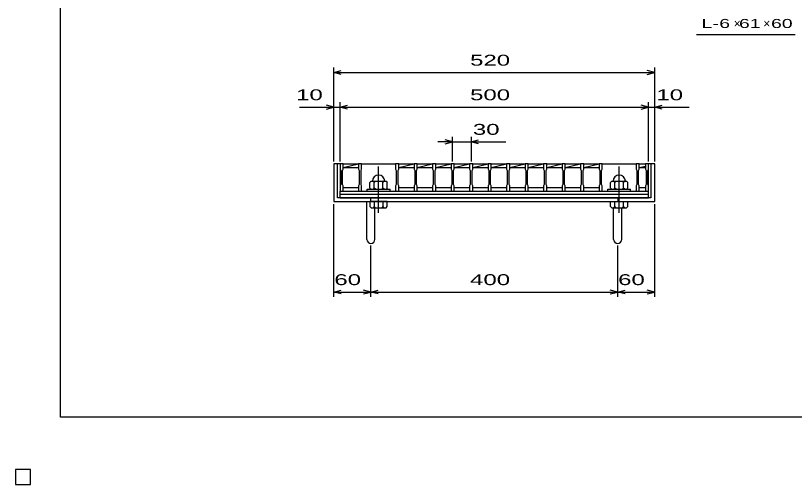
# Model space of a CAD drawing. Units: millimetres, scale not verified. Extents: x -1456 to 1385, y -1026 to 843.
# Drawn here: x -1456 to -193, y -1026 to -267 of the extents above; entities that cross this region are included whole.
import ezdxf
from ezdxf.enums import TextEntityAlignment as Align

# ---------------------------------------------------------------- set-up
doc = ezdxf.new("R2010")
doc.units = ezdxf.units.MM
doc.header["$LTSCALE"] = 8
doc.linetypes.add('CHAIN', pattern=[18.5, 12, -1.5, 3.5, -1.5])
for name, color, linetype, lineweight in [('0_2', 150, 'Continuous', 25), ('16', 3, 'Continuous', 25), ('19', 6, 'Continuous', 25), ('22', 4, 'Continuous', 25)]:
    doc.layers.add(name, color=color, linetype=linetype, lineweight=lineweight)
doc.styles.add('ベクトル', font='')
doc.styles.get('ベクトル').set_extended_font_data('ベクトル')

msp = doc.modelspace()

# ---------------------------------------------------------------- linework, layer by layer
at = {"layer": '0_2'}
for p, q in [((-1383.2, -917.2), (-1383.2, 842.8)), ((1384.8, -917.2), (-1383.2, -917.2))]:
    msp.add_line(p, q, dxfattribs=at)
at = {"layer": '16'}
for p, q in [((-930, -507), (-930, -506.3)), ((-930, -506.3), (-925, -506.3)), ((-930, -507), (-930, -515.5)), ((-925, -507), (-930, -507)), ((-930, -507), (-930, -545)), ((-930, -515.5), (-929, -517.5)), ((-929, -517.5), (-929, -540.5)), ((-926, -517.5), (-925, -515.5)), ((-926, -540.5), (-926, -517.5)), ((-925, -506.3), (-925, -507)), ((-925, -515.5), (-925, -507)), ((-925, -507), (-900, -507)), ((-925, -513), (-900, -507)), ((-925, -513), (-900, -513)), ((-900, -507), (-900, -506.3)), ((-900, -506.3), (-895, -506.3)), ((-900, -507), (-900, -515.5)), ((-895, -507), (-900, -507)), ((-900, -515.5), (-899, -517.5)), ((-899, -517.5), (-899, -540.5)), ((-896, -517.5), (-895, -515.5)), ((-896, -540.5), (-896, -517.5)), ((-895, -506.3), (-895, -507)), ((-895, -515.5), (-895, -507)), ((-895, -507), (-840, -507)), ((-840, -507), (-840, -506.3)), ((-840, -506.3), (-835, -506.3)), ((-840, -507), (-840, -515.5)), ((-835, -507), (-840, -507)), ((-840, -515.5), (-839, -517.5)), ((-839, -517.5), (-839, -540.5)), ((-836, -517.5), (-835, -515.5)), ((-836, -540.5), (-836, -517.5)), ((-835, -506.3), (-835, -507)), ((-835, -515.5), (-835, -507)), ((-835, -507), (-810, -507)), ((-835, -513), (-810, -507)), ((-835, -513), (-810, -513)), ((-810, -507), (-810, -506.3)), ((-810, -506.3), (-805, -506.3)), ((-810, -507), (-810, -515.5)), ((-805, -507), (-810, -507)), ((-810, -515.5), (-809, -517.5)), ((-809, -517.5), (-809, -540.5)), ((-806, -517.5), (-805, -515.5)), ((-806, -540.5), (-806, -517.5)), ((-805, -506.3), (-805, -507)), ((-805, -515.5), (-805, -507)), ((-805, -507), (-780, -507)), ((-805, -513), (-780, -507)), ((-805, -513), (-780, -513)), ((-780, -507), (-780, -506.3)), ((-780, -506.3), (-775, -506.3)), ((-780, -507), (-780, -515.5)), ((-775, -507), (-780, -507)), ((-780, -515.5), (-779, -517.5)), ((-779, -517.5), (-779, -540.5)), ((-776, -517.5), (-775, -515.5)), ((-776, -540.5), (-776, -517.5)), ((-775, -506.3), (-775, -507)), ((-775, -515.5), (-775, -507)), ((-775, -507), (-750, -507)), ((-775, -513), (-750, -507)), ((-775, -513), (-750, -513)), ((-750, -507), (-750, -506.3)), ((-750, -506.3), (-745, -506.3)), ((-750, -507), (-750, -515.5)), ((-745, -507), (-750, -507)), ((-750, -515.5), (-749, -517.5)), ((-749, -517.5), (-749, -540.5)), ((-746, -517.5), (-745, -515.5)), ((-746, -540.5), (-746, -517.5)), ((-745, -506.3), (-745, -507)), ((-745, -515.5), (-745, -507)), ((-745, -507), (-720, -507)), ((-745, -513), (-720, -507)), ((-745, -513), (-720, -513)), ((-720, -507), (-720, -506.3)), ((-720, -506.3), (-715, -506.3)), ((-720, -507), (-720, -515.5)), ((-715, -507), (-720, -507)), ((-720, -515.5), (-719, -517.5)), ((-719, -517.5), (-719, -540.5)), ((-716, -517.5), (-715, -515.5)), ((-716, -540.5), (-716, -517.5)), ((-715, -506.3), (-715, -507)), ((-715, -515.5), (-715, -507)), ((-715, -507), (-690, -507)), ((-715, -513), (-690, -507)), ((-715, -513), (-690, -513)), ((-690, -507), (-690, -506.3)), ((-690, -506.3), (-685, -506.3)), ((-690, -507), (-690, -515.5)), ((-685, -507), (-690, -507)), ((-690, -515.5), (-689, -517.5)), ((-689, -517.5), (-689, -540.5)), ((-686, -517.5), (-685, -515.5)), ((-686, -540.5), (-686, -517.5)), ((-685, -506.3), (-685, -507)), ((-685, -515.5), (-685, -507)), ((-685, -507), (-660, -507)), ((-685, -513), (-660, -507)), ((-685, -513), (-660, -513)), ((-660, -507), (-660, -506.3)), ((-660, -506.3), (-655, -506.3)), ((-660, -507), (-660, -515.5)), ((-655, -507), (-660, -507)), ((-660, -515.5), (-659, -517.5)), ((-659, -517.5), (-659, -540.5)), ((-656, -517.5), (-655, -515.5)), ((-656, -540.5), (-656, -517.5)), ((-655, -506.3), (-655, -507)), ((-655, -515.5), (-655, -507)), ((-655, -507), (-630, -507)), ((-655, -513), (-630, -507)), ((-655, -513), (-630, -513)), ((-630, -507), (-630, -506.3)), ((-630, -506.3), (-625, -506.3)), ((-630, -507), (-630, -515.5)), ((-625, -507), (-630, -507)), ((-630, -515.5), (-629, -517.5)), ((-629, -517.5), (-629, -540.5)), ((-626, -517.5), (-625, -515.5)), ((-626, -540.5), (-626, -517.5)), ((-625, -506.3), (-625, -507)), ((-625, -515.5), (-625, -507)), ((-625, -507), (-600, -507)), ((-625, -513), (-600, -507)), ((-625, -513), (-600, -513)), ((-600, -507), (-600, -506.3)), ((-600, -506.3), (-595, -506.3)), ((-600, -507), (-600, -515.5)), ((-595, -507), (-600, -507)), ((-600, -515.5), (-599, -517.5)), ((-599, -517.5), (-599, -540.5)), ((-596, -517.5), (-595, -515.5)), ((-596, -540.5), (-596, -517.5)), ((-595, -506.3), (-595, -507)), ((-595, -515.5), (-595, -507)), ((-595, -507), (-570, -507)), ((-595, -513), (-570, -507)), ((-595, -513), (-570, -513)), ((-570, -507), (-570, -506.3)), ((-570, -506.3), (-565, -506.3)), ((-570, -507), (-570, -515.5)), ((-565, -507), (-570, -507)), ((-570, -515.5), (-569, -517.5)), ((-569, -517.5), (-569, -540.5)), ((-566, -517.5), (-565, -515.5)), ((-566, -540.5), (-566, -517.5)), ((-565, -506.3), (-565, -507)), ((-565, -515.5), (-565, -507)), ((-565, -507), (-540, -507)), ((-565, -513), (-540, -507)), ((-565, -513), (-540, -513)), ((-540, -507), (-540, -506.3)), ((-540, -506.3), (-535, -506.3)), ((-540, -507), (-540, -515.5)), ((-535, -507), (-540, -507)), ((-540, -515.5), (-539, -517.5)), ((-539, -517.5), (-539, -540.5)), ((-536, -517.5), (-535, -515.5)), ((-536, -540.5), (-536, -517.5)), ((-535, -506.3), (-535, -507)), ((-535, -515.5), (-535, -507)), ((-535, -507), (-510, -507)), ((-535, -513), (-510, -507)), ((-535, -513), (-510, -513)), ((-510, -507), (-510, -506.3)), ((-510, -506.3), (-505, -506.3)), ((-510, -507), (-510, -515.5)), ((-505, -507), (-510, -507)), ((-510, -515.5), (-509, -517.5)), ((-509, -517.5), (-509, -540.5)), ((-506, -517.5), (-505, -515.5)), ((-506, -540.5), (-506, -517.5)), ((-505, -506.3), (-505, -507)), ((-505, -515.5), (-505, -507)), ((-505, -507), (-450, -507)), ((-450, -507), (-450, -506.3)), ((-450, -506.3), (-445, -506.3)), ((-450, -507), (-450, -515.5)), ((-445, -507), (-450, -507)), ((-450, -515.5), (-449, -517.5)), ((-449, -517.5), (-449, -540.5)), ((-446, -517.5), (-445, -515.5)), ((-446, -540.5), (-446, -517.5)), ((-445, -506.3), (-445, -507)), ((-445, -515.5), (-445, -507)), ((-445, -507), (-435, -507)), ((-445, -513), (-435, -510.6)), ((-445, -513), (-435, -513)), ((-435, -507), (-435, -506.3)), ((-435, -506.3), (-430, -506.3)), ((-435, -507), (-435, -515.5)), ((-430, -507), (-435, -507)), ((-435, -515.5), (-434, -517.5)), ((-434, -517.5), (-434, -540.5)), ((-431, -517.5), (-430, -515.5)), ((-431, -540.5), (-431, -517.5)), ((-430, -506.3), (-430, -507)), ((-430, -515.5), (-430, -507)), ((-430, -545), (-430, -507)), ((-929, -540.5), (-930, -542.5)), ((-930, -542.5), (-930, -551)), ((-925, -542.5), (-926, -540.5)), ((-925, -551), (-925, -542.5)), ((-899, -540.5), (-900, -542.5)), ((-900, -542.5), (-900, -551)), ((-895, -542.5), (-896, -540.5)), ((-895, -551), (-895, -542.5)), ((-879.5, -535), (-881.5, -537)), ((-881.5, -546), (-881.5, -537)), ((-879.5, -535), (-855.5, -535)), ((-876.5, -535), (-874.5, -537)), ((-874.5, -537), (-872.5, -535)), ((-874.5, -546), (-874.5, -537)), ((-862.5, -535), (-860.5, -537)), ((-860.5, -537), (-858.5, -535)), ((-860.5, -546), (-860.5, -537)), ((-855.5, -535), (-853.5, -537)), ((-853.5, -546), (-853.5, -537)), ((-839, -540.5), (-840, -542.5)), ((-840, -542.5), (-840, -551)), ((-835, -542.5), (-836, -540.5)), ((-835, -551), (-835, -542.5)), ((-809, -540.5), (-810, -542.5)), ((-810, -542.5), (-810, -551)), ((-805, -542.5), (-806, -540.5)), ((-805, -551), (-805, -542.5)), ((-779, -540.5), (-780, -542.5)), ((-780, -542.5), (-780, -551)), ((-775, -542.5), (-776, -540.5)), ((-775, -551), (-775, -542.5)), ((-749, -540.5), (-750, -542.5)), ((-750, -542.5), (-750, -551)), ((-745, -542.5), (-746, -540.5)), ((-745, -551), (-745, -542.5)), ((-719, -540.5), (-720, -542.5)), ((-720, -542.5), (-720, -551)), ((-715, -542.5), (-716, -540.5)), ((-715, -551), (-715, -542.5)), ((-689, -540.5), (-690, -542.5)), ((-690, -542.5), (-690, -551)), ((-685, -542.5), (-686, -540.5)), ((-685, -551), (-685, -542.5)), ((-659, -540.5), (-660, -542.5)), ((-660, -542.5), (-660, -551)), ((-655, -542.5), (-656, -540.5)), ((-655, -551), (-655, -542.5)), ((-629, -540.5), (-630, -542.5)), ((-630, -542.5), (-630, -551)), ((-625, -542.5), (-626, -540.5)), ((-625, -551), (-625, -542.5)), ((-599, -540.5), (-600, -542.5)), ((-600, -542.5), (-600, -551)), ((-595, -542.5), (-596, -540.5)), ((-595, -551), (-595, -542.5)), ((-569, -540.5), (-570, -542.5)), ((-570, -542.5), (-570, -551)), ((-565, -542.5), (-566, -540.5)), ((-565, -551), (-565, -542.5)), ((-539, -540.5), (-540, -542.5)), ((-540, -542.5), (-540, -551)), ((-535, -542.5), (-536, -540.5)), ((-535, -551), (-535, -542.5)), ((-509, -540.5), (-510, -542.5)), ((-510, -542.5), (-510, -551)), ((-505, -542.5), (-506, -540.5)), ((-505, -551), (-505, -542.5)), ((-489.5, -535), (-491.5, -537)), ((-491.5, -546), (-491.5, -537)), ((-489.5, -535), (-465.5, -535)), ((-486.5, -535), (-484.5, -537)), ((-484.5, -537), (-482.5, -535)), ((-484.5, -546), (-484.5, -537)), ((-472.5, -535), (-470.5, -537)), ((-470.5, -537), (-468.5, -535)), ((-470.5, -546), (-470.5, -537)), ((-465.5, -535), (-463.5, -537)), ((-463.5, -546), (-463.5, -537)), ((-449, -540.5), (-450, -542.5)), ((-450, -542.5), (-450, -551)), ((-445, -542.5), (-446, -540.5)), ((-445, -551), (-445, -542.5)), ((-434, -540.5), (-435, -542.5)), ((-435, -542.5), (-435, -551)), ((-430, -542.5), (-431, -540.5)), ((-430, -551), (-430, -542.5)), ((-930, -551), (-925, -551)), ((-930, -551), (-430, -551)), ((-930, -556), (-930, -551)), ((-925, -545), (-900, -545)), ((-900, -551), (-895, -551)), ((-895, -551), (-840, -551)), ((-886, -551), (-886, -548)), ((-886, -548), (-849, -548)), ((-886, -551), (-849, -551)), ((-881.5, -546), (-879.5, -548)), ((-876.5, -548), (-874.5, -546)), ((-872.5, -548), (-874.5, -546)), ((-862.5, -548), (-860.5, -546)), ((-858.5, -548), (-860.5, -546)), ((-855.5, -548), (-853.5, -546)), ((-849, -551), (-849, -548)), ((-840, -551), (-835, -551)), ((-835, -545), (-810, -545)), ((-810, -551), (-805, -551)), ((-805, -545), (-780, -545)), ((-780, -551), (-775, -551)), ((-775, -545), (-750, -545)), ((-750, -551), (-745, -551)), ((-745, -545), (-720, -545)), ((-720, -551), (-715, -551)), ((-715, -545), (-690, -545)), ((-690, -551), (-685, -551)), ((-685, -545), (-660, -545)), ((-660, -551), (-655, -551)), ((-655, -545), (-630, -545)), ((-630, -551), (-625, -551)), ((-625, -545), (-600, -545)), ((-600, -551), (-595, -551)), ((-595, -545), (-570, -545)), ((-570, -551), (-565, -551)), ((-565, -545), (-540, -545)), ((-540, -551), (-535, -551)), ((-535, -545), (-510, -545)), ((-510, -551), (-505, -551)), ((-505, -551), (-450, -551)), ((-496, -551), (-496, -548)), ((-496, -548), (-459, -548)), ((-496, -551), (-459, -551)), ((-491.5, -546), (-489.5, -548)), ((-486.5, -548), (-484.5, -546)), ((-482.5, -548), (-484.5, -546)), ((-472.5, -548), (-470.5, -546)), ((-468.5, -548), (-470.5, -546)), ((-465.5, -548), (-463.5, -546)), ((-459, -551), (-459, -548)), ((-450, -551), (-445, -551)), ((-445, -545), (-435, -545)), ((-435, -551), (-430, -551)), ((-430, -556), (-430, -551)), ((-930, -556), (-430, -556)), ((-930, -562), (-930, -556)), ((-930, -562), (-430, -562)), ((-430, -562), (-430, -556)), ((-1432, -1002), (-1456, -1002)), ((-1456, -1002), (-1456, -1026)), ((-1432, -1002), (-1456, -1002)), ((-1456, -1002), (-1456, -1026)), ((-1432, -1002), (-1456, -1002)), ((-1456, -1002), (-1456, -1026)), ((-1432, -1002), (-1456, -1002)), ((-1456, -1002), (-1456, -1026)), ((-1432, -1002), (-1456, -1002)), ((-1456, -1002), (-1456, -1026)), ((-1432, -1026), (-1432, -1002)), ((-1432, -1026), (-1432, -1002)), ((-1432, -1026), (-1432, -1002)), ((-1432, -1026), (-1432, -1002)), ((-1432, -1026), (-1432, -1002)), ((-1456, -1026), (-1432, -1026)), ((-1456, -1026), (-1432, -1026)), ((-1456, -1026), (-1432, -1026)), ((-1456, -1026), (-1432, -1026)), ((-1456, -1026), (-1432, -1026))]:
    msp.add_line(p, q, dxfattribs=at)
at = {"layer": '16', "linetype": 'CHAIN'}
for p, q in [((-867.5, -586.4), (-867.5, -511.4)), ((-477.5, -586.4), (-477.5, -511.4))]:
    msp.add_line(p, q, dxfattribs=at)
at = {"layer": '16'}
for centre in [(-867.5, -535), (-477.5, -535)]:
    msp.add_arc(centre, 10, 0, 180, dxfattribs=at)
at = {"layer": '19'}
for p, q in [((-930, -507), (-940, -507)), ((-940, -507), (-940, -568)), ((-934, -562), (-934, -507)), ((-420, -507), (-430, -507)), ((-426, -507), (-426, -562)), ((-420, -568), (-420, -507)), ((-940, -568), (-420, -568)), ((-426, -562), (-934, -562)), ((-886.5, -629.11), (-886.5, -568)), ((-881.5, -568), (-881.5, -576)), ((-853.5, -568), (-881.5, -568)), ((-880, -568), (-880, -562)), ((-874.5, -568), (-874.5, -576)), ((-860.5, -568), (-860.5, -576)), ((-853.5, -576), (-853.5, -568)), ((-491.5, -576), (-491.5, -568)), ((-491.5, -568), (-463.5, -568)), ((-484.5, -576), (-484.5, -568)), ((-480, -562), (-480, -568)), ((-470.5, -576), (-470.5, -568)), ((-463.5, -576), (-463.5, -568)), ((-881.5, -576), (-879.5, -578)), ((-879.5, -578), (-855.5, -578)), ((-874.5, -576), (-876.5, -578)), ((-872.5, -578), (-874.5, -576)), ((-873.5, -629.11), (-873.5, -578)), ((-860.5, -576), (-862.5, -578)), ((-858.5, -578), (-860.5, -576)), ((-855.5, -578), (-853.5, -576)), ((-489.5, -578), (-491.5, -576)), ((-489.5, -578), (-465.5, -578)), ((-486.5, -578), (-484.5, -576)), ((-486.5, -629.11), (-486.5, -578)), ((-482.5, -578), (-484.5, -576)), ((-473.5, -629.11), (-473.5, -578)), ((-472.5, -578), (-470.5, -576)), ((-468.5, -578), (-470.5, -576)), ((-465.5, -578), (-463.5, -576))]:
    msp.add_line(p, q, dxfattribs=at)
for centre in [(-880, -629.11), (-480, -629.11)]:
    msp.add_arc(centre, 6.5, 180, 0, dxfattribs=at)
at = {"layer": '22'}
for p, q in [((-352, -297.5), (-192, -297.5)), ((-940, -503), (-940, -351)), ((-420, -503), (-420, -351)), ((-940, -359), (-928, -355.8)), ((-928, -362.2), (-940, -359)), ((-940, -359), (-420, -359)), ((-420, -359), (-432, -355.8)), ((-432, -362.2), (-420, -359)), ((-996, -415), (-940, -415)), ((-940, -415), (-952, -411.8)), ((-952, -418.2), (-940, -415)), ((-940, -503), (-940, -407)), ((-940, -415), (-930, -415)), ((-930, -503), (-930, -407)), ((-930, -415), (-918, -411.8)), ((-918, -418.2), (-930, -415)), ((-930, -415), (-430, -415)), ((-430, -415), (-442, -411.8)), ((-442, -418.2), (-430, -415)), ((-430, -503), (-430, -407)), ((-430, -415), (-420, -415)), ((-420, -503), (-420, -407)), ((-420, -415), (-408, -411.8)), ((-408, -418.2), (-420, -415)), ((-420, -415), (-364, -415)), ((-747.5, -503), (-747.5, -463)), ((-717.5, -463), (-717.5, -503)), ((-747.5, -471), (-771.5, -471)), ((-747.5, -471), (-759.5, -467.8)), ((-759.5, -474.2), (-747.5, -471)), ((-747.5, -471), (-717.5, -471)), ((-717.5, -471), (-705.5, -467.8)), ((-705.5, -474.2), (-717.5, -471)), ((-717.5, -471), (-661.5, -471)), ((-940, -722.4), (-940, -572)), ((-420, -722.4), (-420, -572)), ((-880, -722.4), (-880, -639.2)), ((-480, -722.4), (-480, -639.2)), ((-940, -714.4), (-928, -711.2)), ((-928, -717.6), (-940, -714.4)), ((-940, -714.4), (-880, -714.4)), ((-880, -714.4), (-892, -711.2)), ((-892, -717.6), (-880, -714.4)), ((-880, -714.4), (-868, -711.2)), ((-868, -717.6), (-880, -714.4)), ((-880, -714.4), (-480, -714.4)), ((-480, -714.4), (-492, -711.2)), ((-492, -717.6), (-480, -714.4)), ((-480, -714.4), (-468, -711.2)), ((-468, -717.6), (-480, -714.4)), ((-480, -714.4), (-420, -714.4)), ((-420, -714.4), (-432, -711.2)), ((-432, -717.6), (-420, -714.4))]:
    msp.add_line(p, q, dxfattribs=at)
at = {"layer": '22', "color": 2}
for p, q in [((-1432, -1002), (-1456, -1002)), ((-1456, -1002), (-1456, -1026)), ((-1432, -1002), (-1456, -1002)), ((-1456, -1002), (-1456, -1026)), ((-1432, -1002), (-1456, -1002)), ((-1456, -1002), (-1456, -1026)), ((-1432, -1026), (-1432, -1002)), ((-1432, -1026), (-1432, -1002)), ((-1432, -1026), (-1432, -1002)), ((-1456, -1026), (-1432, -1026)), ((-1456, -1026), (-1432, -1026)), ((-1456, -1026), (-1432, -1026))]:
    msp.add_line(p, q, dxfattribs=at)

# ---------------------------------------------------------------- texts
at = {"layer": '22', "color": 2, "style": 'ベクトル'}
for s, height, width, p in [('L-', 14.66, 1.6, (-344, -279.5)), (' 6 ', 14.66, 1.6, (-324, -279.5)), (' 61 ', 14.66, 1.6, (-292, -279.5)), (' 60 ', 14.66, 1.6, (-240, -279.5)), (' 520 ', 17.6, 1.65, (-730, -339)), (' 10 ', 17.6, 1.65, (-1012, -395)), (' 500 ', 17.6, 1.65, (-730, -395)), (' 10 ', 17.6, 1.65, (-428, -395)), (' 30 ', 17.6, 1.65, (-725.5, -451)), (' 60 ', 17.6, 1.65, (-950, -694.4)), (' 400 ', 17.6, 1.65, (-730, -694.4)), (' 60 ', 17.6, 1.65, (-490, -694.4))]:
    msp.add_text(s, height=height, dxfattribs=dict(at, width=width)).set_placement(p, align=Align.MIDDLE_LEFT)
for p in [(-292, -279.5), (-244, -279.5)]:
    msp.add_text('×', height=14.66, dxfattribs=at).set_placement(p, align=Align.MIDDLE_LEFT)

doc.saveas('drawing.dxf')
